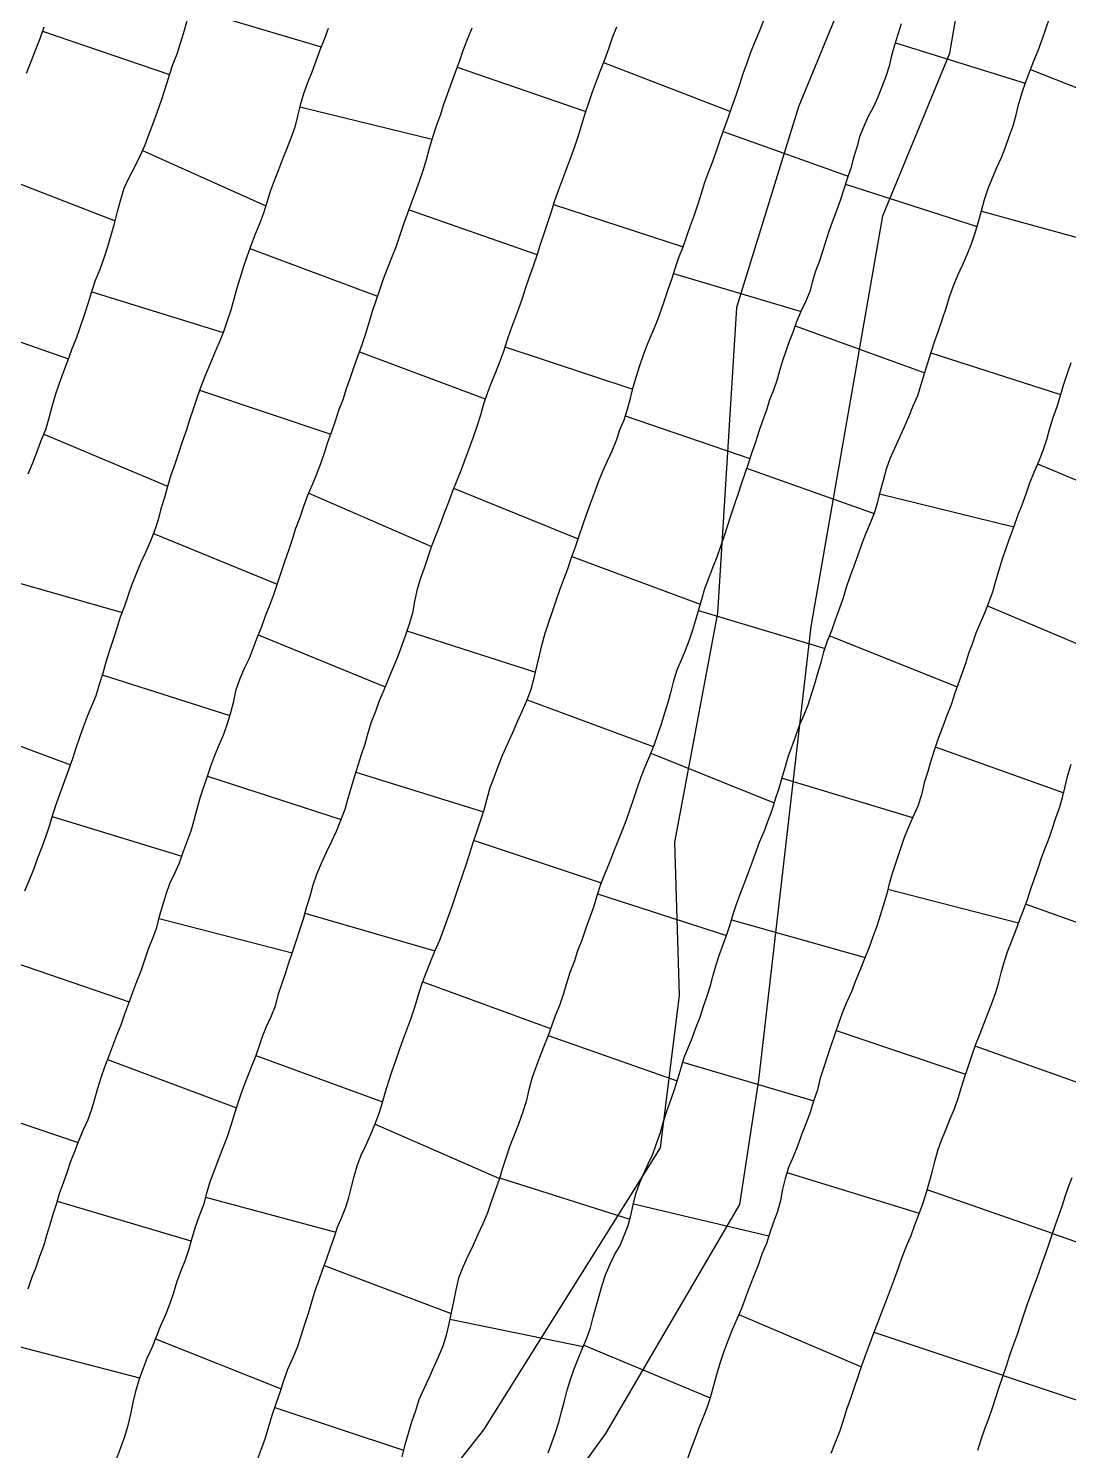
# Model space of a CAD drawing. Extents: x 703186 to 703989, y 1560402 to 1561368.
# Drawn here: x 703919.84 to 703954.42, y 1560715.4 to 1560762.66 of the extents above; entities that cross this region are included whole.
import ezdxf

# ---------------------------------------------------------------- set-up
doc = ezdxf.new("R2010")
doc.units = 0
for name, color, linetype in [('10124_2002_REAL', 30, 'Continuous'), ('AGROCAD PLL', 7, 'Continuous'), ('PANTE_2002', 7, 'Continuous')]:
    doc.layers.add(name, color=color, linetype=linetype)

msp = doc.modelspace()

# ---------------------------------------------------------------- linework, layer by layer
at = {"layer": '10124_2002_REAL'}
for points in [[(703920.359, 1560762.7068), (703920.2261, 1560762.3174), (703920.0673, 1560761.9349), (703919.9184, 1560761.5484), (703919.7703, 1560761.1608)], [(703919.8341, 1560720.7687), (703919.957, 1560721.1424), (703920.0949, 1560721.4962), (703920.2202, 1560721.855), (703920.3506, 1560722.2057), (703920.4522, 1560722.5522), (703920.5601, 1560722.9057), (703920.6661, 1560723.2481), (703920.7705, 1560723.5906), (703920.8731, 1560723.9366), (703921.0033, 1560724.2914), (703921.1324, 1560724.6427), (703921.251, 1560725.0101), (703921.3914, 1560725.3719), (703921.5297, 1560725.7213), (703921.6739, 1560726.0645), (703921.8292, 1560726.4015), (703921.9532, 1560726.7399), (703922.0498, 1560727.0852), (703922.1499, 1560727.4419), (703922.2584, 1560727.8006), (703922.3861, 1560728.1542), (703922.5139, 1560728.4955), (703922.648, 1560728.8432), (703922.7842, 1560729.1982), (703922.9264, 1560729.5458), (703923.0502, 1560729.9071), (703923.1803, 1560730.2712), (703923.3129, 1560730.6281), (703923.4454, 1560730.9905), (703923.5862, 1560731.3461), (703923.7126, 1560731.7064), (703923.8338, 1560732.0702), (703923.9754, 1560732.4251), (703924.1089, 1560732.784), (703924.2046, 1560733.1543), (703924.3098, 1560733.5229), (703924.4158, 1560733.8853), (703924.5469, 1560734.2397), (703924.7048, 1560734.5858), (703924.8627, 1560734.9289), (703924.9871, 1560735.2806), (703925.1216, 1560735.6369), (703925.2526, 1560735.9916), (703925.3559, 1560736.352), (703925.4459, 1560736.7261), (703925.5518, 1560737.0896), (703925.6748, 1560737.4529), (703925.7918, 1560737.8149), (703925.9135, 1560738.1718), (703926.0543, 1560738.5271), (703926.1907, 1560738.8699), (703926.3392, 1560739.2116), (703926.463, 1560739.5646), (703926.5657, 1560739.9312), (703926.6655, 1560740.3088), (703926.7496, 1560740.6863), (703926.8777, 1560741.0573), (703927.0292, 1560741.4008), (703927.1947, 1560741.7328), (703927.3263, 1560742.0877), (703927.4578, 1560742.4408), (703927.6003, 1560742.7882), (703927.7272, 1560743.139), (703927.8673, 1560743.494), (703927.9971, 1560743.8538), (703928.1218, 1560744.2187), (703928.2425, 1560744.584), (703928.3632, 1560744.9503), (703928.4957, 1560745.3185), (703928.615, 1560745.6876), (703928.7293, 1560746.0542), (703928.8725, 1560746.4144), (703928.993, 1560746.7855), (703929.1342, 1560747.1505), (703929.2864, 1560747.5026), (703929.4264, 1560747.8553), (703929.5605, 1560748.2062), (703929.6875, 1560748.5548), (703929.7999, 1560748.9101), (703929.9253, 1560749.2676), (703930.0443, 1560749.6225), (703930.1638, 1560749.9742), (703930.299, 1560750.3342), (703930.4161, 1560750.6951), (703930.5448, 1560751.0587), (703930.6712, 1560751.4289), (703930.8046, 1560751.7965), (703930.9411, 1560752.1602), (703931.0589, 1560752.5249), (703931.169, 1560752.8936), (703931.2758, 1560753.2658), (703931.3978, 1560753.6252), (703931.5194, 1560753.9779), (703931.6472, 1560754.3366), (703931.7834, 1560754.6877), (703931.9202, 1560755.0456), (703932.0631, 1560755.4034), (703932.1931, 1560755.7696), (703932.3152, 1560756.1363), (703932.4463, 1560756.5053), (703932.5733, 1560756.8678), (703932.7053, 1560757.2258), (703932.8409, 1560757.5868), (703932.9611, 1560757.9469), (703933.0698, 1560758.3107), (703933.1767, 1560758.6829), (703933.2866, 1560759.0507), (703933.4052, 1560759.4266), (703933.5345, 1560759.7851), (703933.656, 1560760.1463), (703933.7787, 1560760.5135), (703933.9195, 1560760.8764), (703934.0526, 1560761.2408), (703934.1769, 1560761.6009), (703934.3068, 1560761.9674), (703934.4521, 1560762.3298), (703934.5876, 1560762.6877)], [(703919.8375, 1560747.857), (703919.9841, 1560748.2279), (703920.1275, 1560748.5992), (703920.2655, 1560748.9714), (703920.4193, 1560749.3367), (703920.5368, 1560749.7167), (703920.6312, 1560750.0994), (703920.7372, 1560750.4909), (703920.8717, 1560750.8679), (703921.0111, 1560751.2385), (703921.147, 1560751.6136), (703921.2865, 1560751.9935), (703921.437, 1560752.37), (703921.5716, 1560752.7574), (703921.7058, 1560753.1458), (703921.8321, 1560753.5261), (703921.9532, 1560753.9158), (703922.0767, 1560754.2939), (703922.2283, 1560754.6626), (703922.3613, 1560755.0397), (703922.4822, 1560755.4125), (703922.5922, 1560755.7956), (703922.702, 1560756.182), (703922.7999, 1560756.5773), (703922.909, 1560756.9764), (703923.0298, 1560757.3528), (703923.1935, 1560757.7075), (703923.3819, 1560758.0657), (703923.5529, 1560758.4255), (703923.7178, 1560758.7922), (703923.8552, 1560759.1633), (703924.003, 1560759.5332), (703924.137, 1560759.9019), (703924.2625, 1560760.2778), (703924.3822, 1560760.6577), (703924.5046, 1560761.0471), (703924.6333, 1560761.4319), (703924.7814, 1560761.8184), (703924.9069, 1560762.21), (703925.0317, 1560762.6098), (703925.1426, 1560763.0076)], [(703939.3925, 1560762.7053), (703939.2464, 1560762.3471), (703939.1195, 1560761.9832), (703938.9887, 1560761.6155), (703938.8491, 1560761.2514), (703938.7125, 1560760.8971), (703938.5814, 1560760.5436), (703938.4624, 1560760.1812), (703938.3399, 1560759.8231), (703938.2234, 1560759.4562), (703938.114, 1560759.0911), (703937.9929, 1560758.7303), (703937.866, 1560758.3636), (703937.7312, 1560758.0078), (703937.5921, 1560757.6523), (703937.4632, 1560757.2939), (703937.3346, 1560756.933), (703937.2147, 1560756.5664), (703937.0975, 1560756.2041), (703936.9777, 1560755.8422), (703936.8574, 1560755.479), (703936.7375, 1560755.1195), (703936.6153, 1560754.7605), (703936.4907, 1560754.3974), (703936.3624, 1560754.0435), (703936.2514, 1560753.6878), (703936.13, 1560753.3395), (703936.001, 1560752.9851), (703935.8682, 1560752.6384), (703935.7487, 1560752.2786), (703935.6326, 1560751.9267), (703935.5017, 1560751.572), (703935.3658, 1560751.2256), (703935.2259, 1560750.8835), (703935.0875, 1560750.5344), (703934.9733, 1560750.1719), (703934.869, 1560749.8053), (703934.7511, 1560749.4369), (703934.6304, 1560749.0734), (703934.4962, 1560748.7156), (703934.3642, 1560748.3566), (703934.2305, 1560747.9982), (703934.0812, 1560747.6433), (703933.9345, 1560747.2833), (703933.8053, 1560746.9134), (703933.6618, 1560746.5504), (703933.5244, 1560746.1817), (703933.3803, 1560745.8212), (703933.2444, 1560745.4547), (703933.1192, 1560745.0872), (703933.0015, 1560744.7256), (703932.8675, 1560744.358), (703932.7479, 1560743.9839), (703932.6728, 1560743.6127), (703932.6103, 1560743.2245), (703932.4954, 1560742.8594), (703932.3803, 1560742.5022), (703932.2453, 1560742.1315), (703932.1072, 1560741.7644), (703931.9524, 1560741.3962), (703931.8018, 1560741.026), (703931.6571, 1560740.6717), (703931.5053, 1560740.3148), (703931.3743, 1560739.9568), (703931.2372, 1560739.6027), (703931.1238, 1560739.2436), (703931.0209, 1560738.8777), (703930.9003, 1560738.5256), (703930.7917, 1560738.1685), (703930.6804, 1560737.8094), (703930.5743, 1560737.4402), (703930.4596, 1560737.074), (703930.3647, 1560736.703), (703930.2199, 1560736.3368), (703930.0679, 1560735.975), (703929.9009, 1560735.6217), (703929.7418, 1560735.2705), (703929.5763, 1560734.9063), (703929.4176, 1560734.5471), (703929.3002, 1560734.1864), (703929.1909, 1560733.8083), (703929.0781, 1560733.4349), (703928.9708, 1560733.063), (703928.8531, 1560732.6873), (703928.7278, 1560732.3201), (703928.612, 1560731.9557), (703928.4887, 1560731.5957), (703928.3727, 1560731.2415), (703928.2519, 1560730.8829), (703928.1333, 1560730.5267), (703928.0409, 1560730.1693), (703927.9009, 1560729.8099), (703927.745, 1560729.4814), (703927.6154, 1560729.1475), (703927.5059, 1560728.8124), (703927.3898, 1560728.4947), (703927.2638, 1560728.1923), (703927.1461, 1560727.8803), (703927.0238, 1560727.572), (703926.9061, 1560727.2446), (703926.7933, 1560726.9038), (703926.6843, 1560726.5605), (703926.5667, 1560726.1951), (703926.4449, 1560725.8262), (703926.309, 1560725.455), (703926.1565, 1560725.0768), (703926.0115, 1560724.702), (703925.8679, 1560724.3218), (703925.7593, 1560723.9455), (703925.6572, 1560723.5671), (703925.5209, 1560723.1983), (703925.3877, 1560722.8262), (703925.2691, 1560722.455), (703925.1716, 1560722.0843), (703925.05, 1560721.7289), (703924.9063, 1560721.3657), (703924.7753, 1560721.0139), (703924.6635, 1560720.6437), (703924.5457, 1560720.2792), (703924.401, 1560719.908), (703924.2369, 1560719.5459), (703924.0926, 1560719.18), (703923.9455, 1560718.8109), (703923.7831, 1560718.4553), (703923.6415, 1560718.1048), (703923.508, 1560717.7382), (703923.4027, 1560717.3605), (703923.3159, 1560716.9879), (703923.2385, 1560716.6063), (703923.1491, 1560716.2248), (703923.0369, 1560715.8567), (703922.9022, 1560715.4885), (703922.7651, 1560715.1273)], [(703927.4569, 1560715.0995), (703927.5879, 1560715.456), (703927.7234, 1560715.8229), (703927.8362, 1560716.1904), (703927.9463, 1560716.5734), (703928.0742, 1560716.9594), (703928.2092, 1560717.3412), (703928.3266, 1560717.7246), (703928.4681, 1560718.0971), (703928.6267, 1560718.462), (703928.7851, 1560718.8359), (703928.9095, 1560719.2071), (703929.0332, 1560719.5926), (703929.1572, 1560719.9673), (703929.2589, 1560720.3433), (703929.3724, 1560720.7163), (703929.5085, 1560721.0701), (703929.6252, 1560721.4229), (703929.7605, 1560721.7819), (703929.8794, 1560722.1298), (703930.0011, 1560722.4815), (703930.1194, 1560722.8186), (703930.2613, 1560723.1521), (703930.3911, 1560723.4806), (703930.4959, 1560723.8072), (703930.5802, 1560724.1643), (703930.6677, 1560724.5098), (703930.7686, 1560724.8623), (703930.9074, 1560725.2191), (703931.0704, 1560725.5626), (703931.2202, 1560725.9122), (703931.372, 1560726.261), (703931.5034, 1560726.612), (703931.6063, 1560726.9683), (703931.7071, 1560727.3199), (703931.8273, 1560727.6704), (703931.9286, 1560728.0168), (703932.0579, 1560728.3643), (703932.1738, 1560728.7135), (703932.3034, 1560729.0621), (703932.435, 1560729.4098), (703932.5659, 1560729.7637), (703932.687, 1560730.1318), (703932.7969, 1560730.5151), (703932.9232, 1560730.897), (703933.0597, 1560731.269), (703933.2057, 1560731.6353), (703933.3529, 1560731.9981), (703933.5159, 1560732.36), (703933.6525, 1560732.7252), (703933.7868, 1560733.0901), (703933.9126, 1560733.4568), (703934.0361, 1560733.8274), (703934.1622, 1560734.1903), (703934.2837, 1560734.541), (703934.4004, 1560734.8937), (703934.5167, 1560735.2498), (703934.6299, 1560735.6035), (703934.7511, 1560735.9647), (703934.8746, 1560736.3255), (703934.9884, 1560736.6867), (703935.0875, 1560737.066), (703935.1925, 1560737.4338), (703935.3301, 1560737.8012), (703935.4719, 1560738.1685), (703935.6106, 1560738.5336), (703935.7749, 1560738.9002), (703935.943, 1560739.2586), (703936.0971, 1560739.6274), (703936.2613, 1560739.9902), (703936.4209, 1560740.3434), (703936.5542, 1560740.703), (703936.6524, 1560741.0823), (703936.7402, 1560741.4534), (703936.8299, 1560741.8252), (703936.9244, 1560742.1977), (703937.0223, 1560742.5602), (703937.1424, 1560742.9258), (703937.2624, 1560743.2869), (703937.3798, 1560743.6463), (703937.5019, 1560744.0006), (703937.6422, 1560744.3572), (703937.7778, 1560744.7071), (703937.8928, 1560745.0804), (703938.0261, 1560745.4382), (703938.1495, 1560745.7968), (703938.2713, 1560746.1582), (703938.3878, 1560746.5088), (703938.5204, 1560746.8695), (703938.6619, 1560747.2279), (703938.7925, 1560747.5887), (703938.9356, 1560747.9498), (703939.0867, 1560748.2939), (703939.2513, 1560748.6295), (703939.3849, 1560748.9787), (703939.5048, 1560749.3186), (703939.6393, 1560749.6575), (703939.7609, 1560750.0141), (703939.8588, 1560750.3748), (703939.9437, 1560750.7418), (703940.0536, 1560751.1005), (703940.1635, 1560751.4583), (703940.2884, 1560751.8144), (703940.4235, 1560752.1722), (703940.5784, 1560752.534), (703940.7267, 1560752.9), (703940.8612, 1560753.2648), (703940.9841, 1560753.6224), (703941.11, 1560753.9823), (703941.2324, 1560754.3308), (703941.3389, 1560754.6896), (703941.4602, 1560755.0487), (703941.6006, 1560755.4009), (703941.723, 1560755.7632), (703941.8514, 1560756.1138), (703941.9784, 1560756.4665), (703942.1035, 1560756.8286), (703942.2156, 1560757.1834), (703942.3307, 1560757.5511), (703942.462, 1560757.9134), (703942.5987, 1560758.2732), (703942.7231, 1560758.6324), (703942.8513, 1560758.9955), (703942.9828, 1560759.3638), (703943.1174, 1560759.7228), (703943.2367, 1560760.084), (703943.3644, 1560760.4433), (703943.4864, 1560760.8079), (703943.6035, 1560761.1626), (703943.7314, 1560761.5187), (703943.8598, 1560761.8736), (703943.999, 1560762.2285), (703944.153, 1560762.5908), (703944.2946, 1560762.963)], [(703948.8469, 1560762.8139), (703948.7431, 1560762.4629), (703948.6334, 1560762.1095), (703948.5354, 1560761.7599), (703948.4522, 1560761.4141), (703948.345, 1560761.0698), (703948.2129, 1560760.7249), (703948.0722, 1560760.3776), (703947.922, 1560760.0413), (703947.7488, 1560759.7118), (703947.6012, 1560759.3828), (703947.4705, 1560759.0582), (703947.3741, 1560758.7136), (703947.2692, 1560758.3606), (703947.1747, 1560758.0218), (703947.0624, 1560757.6694), (703946.9493, 1560757.3162), (703946.841, 1560756.9734), (703946.7143, 1560756.6341), (703946.5893, 1560756.3093), (703946.4699, 1560755.9788), (703946.3546, 1560755.6369), (703946.2517, 1560755.2852), (703946.1332, 1560754.938), (703946.0049, 1560754.5911), (703945.9087, 1560754.2584), (703945.8109, 1560753.921), (703945.6732, 1560753.5772), (703945.5207, 1560753.2502), (703945.3783, 1560752.9149), (703945.2597, 1560752.5885), (703945.1287, 1560752.2574), (703945.0233, 1560751.938), (703944.912, 1560751.6146), (703944.8126, 1560751.2842), (703944.7212, 1560750.9594), (703944.6036, 1560750.6372), (703944.4789, 1560750.3139), (703944.3747, 1560749.9798), (703944.2458, 1560749.62), (703944.1171, 1560749.2615), (703944.0055, 1560748.9169), (703943.8852, 1560748.5725), (703943.776, 1560748.2213), (703943.6518, 1560747.8726), (703943.5375, 1560747.5189), (703943.4218, 1560747.1675), (703943.3066, 1560746.8175), (703943.193, 1560746.4823), (703943.0807, 1560746.1376), (703942.9689, 1560745.7961), (703942.8519, 1560745.4439), (703942.7247, 1560745.0861), (703942.5846, 1560744.7319), (703942.4459, 1560744.3838), (703942.3109, 1560744.0325), (703942.2102, 1560743.6883), (703942.1197, 1560743.3357), (703942.0174, 1560742.9944), (703941.9193, 1560742.6634), (703941.8094, 1560742.3272), (703941.6742, 1560741.9924), (703941.5398, 1560741.6659), (703941.3947, 1560741.3318), (703941.2879, 1560740.9791), (703941.1915, 1560740.6256), (703941.0934, 1560740.2632), (703940.9901, 1560739.8999), (703940.872, 1560739.5369), (703940.7579, 1560739.1802), (703940.6283, 1560738.827), (703940.486, 1560738.4752), (703940.3385, 1560738.1391), (703940.2019, 1560737.7795), (703940.0727, 1560737.4192), (703939.9536, 1560737.0604), (703939.834, 1560736.7082), (703939.7097, 1560736.3533), (703939.5733, 1560736.0021), (703939.4303, 1560735.6485), (703939.2917, 1560735.2963), (703939.1526, 1560734.9382), (703938.9991, 1560734.5765), (703938.8585, 1560734.2096), (703938.7354, 1560733.8284), (703938.6203, 1560733.4573), (703938.4876, 1560733.0949), (703938.3572, 1560732.7271), (703938.2345, 1560732.3619), (703938.097, 1560732.0061), (703937.9811, 1560731.6441), (703937.8427, 1560731.2807), (703937.723, 1560730.9166), (703937.6147, 1560730.5528), (703937.4931, 1560730.1921), (703937.3563, 1560729.8433), (703937.2241, 1560729.5039), (703937.1023, 1560729.1554), (703936.9674, 1560728.8073), (703936.8305, 1560728.461), (703936.6929, 1560728.1087), (703936.578, 1560727.7581), (703936.4812, 1560727.385), (703936.385, 1560727.0014), (703936.262, 1560726.6224), (703936.1292, 1560726.2472), (703935.9843, 1560725.8831), (703935.8465, 1560725.5204), (703935.7242, 1560725.1484), (703935.6061, 1560724.7845), (703935.4881, 1560724.4102), (703935.3553, 1560724.0391), (703935.2278, 1560723.6656), (703935.0988, 1560723.2994), (703934.9493, 1560722.9362), (703934.7827, 1560722.5764), (703934.6242, 1560722.2187), (703934.4535, 1560721.8573), (703934.2794, 1560721.4954), (703934.141, 1560721.1289), (703934.045, 1560720.7396), (703933.9697, 1560720.3518), (703933.8963, 1560719.9827), (703933.821, 1560719.6132), (703933.733, 1560719.235), (703933.617, 1560718.8681), (703933.4642, 1560718.5055), (703933.3031, 1560718.159), (703933.1489, 1560717.8021), (703932.982, 1560717.4427), (703932.8246, 1560717.0866), (703932.7075, 1560716.7147), (703932.5768, 1560716.3432), (703932.4649, 1560715.9672), (703932.3565, 1560715.5825), (703932.2529, 1560715.1927)], [(703937.1158, 1560715.3196), (703937.2453, 1560715.6527), (703937.3619, 1560715.9989), (703937.4767, 1560716.3394), (703937.5665, 1560716.6807), (703937.6665, 1560717.0487), (703937.7507, 1560717.4084), (703937.8561, 1560717.7582), (703937.9797, 1560718.1084), (703938.1106, 1560718.4502), (703938.2592, 1560718.7961), (703938.4003, 1560719.1349), (703938.5253, 1560719.4763), (703938.6164, 1560719.8288), (703938.7189, 1560720.1791), (703938.8129, 1560720.5436), (703938.9118, 1560720.8971), (703939.0251, 1560721.24), (703939.1713, 1560721.5745), (703939.3202, 1560721.8977), (703939.5115, 1560722.2139), (703939.6399, 1560722.5484), (703939.7827, 1560722.8747), (703939.8632, 1560723.2134), (703939.9419, 1560723.5609), (703940.0279, 1560723.9263), (703940.1494, 1560724.2682), (703940.2921, 1560724.5872), (703940.4461, 1560724.9258), (703940.5976, 1560725.2524), (703940.7251, 1560725.601), (703940.8487, 1560725.9642), (703940.9515, 1560726.3301), (703941.0697, 1560726.7142), (703941.2064, 1560727.0779), (703941.3322, 1560727.4244), (703941.4416, 1560727.7815), (703941.5405, 1560728.1191), (703941.6412, 1560728.4579), (703941.7693, 1560728.7817), (703941.9099, 1560729.1006), (703942.0242, 1560729.4504), (703942.1718, 1560729.7978), (703942.2773, 1560730.1528), (703942.4074, 1560730.5061), (703942.5144, 1560730.8565), (703942.6062, 1560731.1936), (703942.6978, 1560731.5383), (703942.8187, 1560731.887), (703942.9384, 1560732.2127), (703943.0563, 1560732.5452), (703943.1728, 1560732.8812), (703943.2689, 1560733.2217), (703943.3757, 1560733.5578), (703943.5048, 1560733.893), (703943.6325, 1560734.2284), (703943.7561, 1560734.5574), (703943.886, 1560734.903), (703944.0106, 1560735.2544), (703944.1411, 1560735.615), (703944.2961, 1560735.9739), (703944.432, 1560736.3335), (703944.5643, 1560736.6856), (703944.6752, 1560737.0572), (703944.7934, 1560737.4164), (703944.8996, 1560737.7695), (703945.0122, 1560738.1301), (703945.1075, 1560738.4895), (703945.238, 1560738.8441), (703945.365, 1560739.186), (703945.4798, 1560739.5234), (703945.6252, 1560739.8521), (703945.7605, 1560740.187), (703945.8741, 1560740.5357), (703945.981, 1560740.8844), (703946.0843, 1560741.2353), (703946.1876, 1560741.5908), (703946.2858, 1560741.9468), (703946.4082, 1560742.3068), (703946.5487, 1560742.6581), (703946.6699, 1560743.0177), (703946.8043, 1560743.3704), (703946.9264, 1560743.7205), (703947.0362, 1560744.0881), (703947.1573, 1560744.4469), (703947.2889, 1560744.8026), (703947.4195, 1560745.1674), (703947.5471, 1560745.5199), (703947.6818, 1560745.8687), (703947.8298, 1560746.2259), (703947.9614, 1560746.5638), (703948.0721, 1560746.9239), (703948.163, 1560747.2957), (703948.2664, 1560747.6481), (703948.364, 1560748.0214), (703948.4885, 1560748.3736), (703948.6383, 1560748.7117), (703948.7948, 1560749.0555), (703948.9483, 1560749.3978), (703949.1056, 1560749.7518), (703949.2549, 1560750.1148), (703949.4048, 1560750.4648), (703949.5221, 1560750.829), (703949.629, 1560751.1897), (703949.7355, 1560751.5486), (703949.8509, 1560751.9079), (703949.9733, 1560752.2779), (703950.1007, 1560752.6448), (703950.2297, 1560753.0096), (703950.3524, 1560753.3693), (703950.4627, 1560753.7407), (703950.5949, 1560754.1074), (703950.7364, 1560754.463), (703950.8905, 1560754.8009), (703951.05, 1560755.1497), (703951.1935, 1560755.5086), (703951.3083, 1560755.8703), (703951.4268, 1560756.2362), (703951.5277, 1560756.6046), (703951.6251, 1560756.9765), (703951.7472, 1560757.3462), (703951.8918, 1560757.6958), (703952.03, 1560758.0394), (703952.1821, 1560758.3764), (703952.3149, 1560758.7173), (703952.4473, 1560759.0748), (703952.5735, 1560759.4264), (703952.6771, 1560759.7879), (703952.7681, 1560760.1645), (703952.8732, 1560760.5323), (703952.9912, 1560760.8896), (703953.1295, 1560761.241), (703953.266, 1560761.5862), (703953.4079, 1560761.9312), (703953.5394, 1560762.2907), (703953.6573, 1560762.6472), (703953.7826, 1560763.0044)], [(703929.8059, 1560762.665), (703929.672, 1560762.2951), (703929.5307, 1560761.936), (703929.3971, 1560761.5734), (703929.261, 1560761.214), (703929.1202, 1560760.8555), (703928.9902, 1560760.4931), (703928.8738, 1560760.1177), (703928.7845, 1560759.7505), (703928.6974, 1560759.3794), (703928.5671, 1560759.022), (703928.4332, 1560758.6678), (703928.2901, 1560758.3139), (703928.1538, 1560757.9588), (703928.0084, 1560757.6019), (703927.8797, 1560757.2407), (703927.7666, 1560756.8808), (703927.6526, 1560756.5253), (703927.52, 1560756.1702), (703927.378, 1560755.8218), (703927.2452, 1560755.4671), (703927.1131, 1560755.1111), (703926.9963, 1560754.7483), (703926.8801, 1560754.3863), (703926.7684, 1560754.0292), (703926.6674, 1560753.6701), (703926.5663, 1560753.3019), (703926.4443, 1560752.9415), (703926.3269, 1560752.5781), (703926.1836, 1560752.2241), (703926.0255, 1560751.8732), (703925.8785, 1560751.5149), (703925.7335, 1560751.1538), (703925.5814, 1560750.7874), (703925.4562, 1560750.4121), (703925.327, 1560750.0402), (703925.2016, 1560749.659), (703925.0806, 1560749.2897), (703924.9566, 1560748.9262), (703924.8296, 1560748.5478), (703924.7035, 1560748.1765), (703924.581, 1560747.8124), (703924.4633, 1560747.4409), (703924.36, 1560747.0703), (703924.2451, 1560746.6997), (703924.1563, 1560746.3345), (703924.0373, 1560745.9645), (703923.8897, 1560745.6042), (703923.7384, 1560745.2454), (703923.5713, 1560744.8953), (703923.427, 1560744.5367), (703923.2848, 1560744.1767), (703923.1547, 1560743.8229), (703923.0356, 1560743.4605), (703922.8932, 1560743.0965), (703922.7781, 1560742.7252), (703922.6561, 1560742.3524), (703922.5341, 1560741.9843), (703922.4163, 1560741.6055), (703922.3119, 1560741.2324), (703922.1924, 1560740.8582), (703922.0793, 1560740.4865), (703921.9412, 1560740.1362), (703921.7957, 1560739.7909), (703921.6628, 1560739.4393), (703921.5436, 1560739.0949), (703921.4195, 1560738.739), (703921.3093, 1560738.3834), (703921.175, 1560738.0219), (703921.0384, 1560737.6558), (703920.9112, 1560737.2917), (703920.777, 1560736.9247), (703920.6581, 1560736.5621), (703920.5426, 1560736.1841), (703920.4229, 1560735.814), (703920.2856, 1560735.4482), (703920.1451, 1560735.0809), (703920.0154, 1560734.7143), (703919.8703, 1560734.3517), (703919.7081, 1560733.9836)], [(703954.4923, 1560751.5446), (703954.3658, 1560751.1917), (703954.2488, 1560750.8292), (703954.141, 1560750.4564), (703954.0248, 1560750.0877), (703953.8977, 1560749.7232), (703953.7807, 1560749.3619), (703953.6799, 1560748.9916), (703953.56, 1560748.6208), (703953.413, 1560748.262), (703953.2634, 1560747.9018), (703953.1236, 1560747.5472), (703952.9937, 1560747.188), (703952.8593, 1560746.8235), (703952.7178, 1560746.469), (703952.5985, 1560746.1078), (703952.4654, 1560745.7503), (703952.3353, 1560745.3819), (703952.215, 1560745.02), (703952.0938, 1560744.654), (703951.9834, 1560744.2937), (703951.8897, 1560743.9266), (703951.7591, 1560743.5701), (703951.617, 1560743.2337), (703951.4744, 1560742.8933), (703951.338, 1560742.5654), (703951.2222, 1560742.235), (703951.0922, 1560741.8901), (703950.9878, 1560741.5522), (703950.8696, 1560741.214), (703950.7424, 1560740.8751), (703950.6275, 1560740.5363), (703950.5131, 1560740.1872), (703950.3734, 1560739.8311), (703950.2361, 1560739.4669), (703950.0987, 1560739.0971), (703949.9663, 1560738.7292), (703949.8454, 1560738.3528), (703949.7348, 1560737.9687), (703949.6208, 1560737.5856), (703949.5284, 1560737.1956), (703949.4045, 1560736.8138), (703949.2393, 1560736.4504), (703949.088, 1560736.098), (703948.9434, 1560735.7387), (703948.823, 1560735.3778), (703948.6968, 1560735.0092), (703948.572, 1560734.6393), (703948.4692, 1560734.2751), (703948.3738, 1560733.9039), (703948.2677, 1560733.5385), (703948.1574, 1560733.1852), (703948.0387, 1560732.8281), (703947.9141, 1560732.4655), (703947.7764, 1560732.0983), (703947.6342, 1560731.737), (703947.4856, 1560731.3704), (703947.3368, 1560731.0078), (703947.201, 1560730.6415), (703947.0385, 1560730.2829), (703946.8928, 1560729.9303), (703946.7727, 1560729.5863), (703946.6529, 1560729.2311), (703946.5293, 1560728.8838), (703946.4081, 1560728.5166), (703946.2834, 1560728.1393), (703946.1634, 1560727.7687), (703946.0658, 1560727.3814), (703945.9406, 1560727.006), (703945.8292, 1560726.6313), (703945.684, 1560726.256), (703945.5391, 1560725.8849), (703945.4069, 1560725.5184), (703945.2656, 1560725.1554), (703945.1052, 1560724.8012), (703944.9938, 1560724.4392), (703944.9027, 1560724.082), (703944.8393, 1560723.709), (703944.7458, 1560723.3429), (703944.6118, 1560722.9881), (703944.4858, 1560722.6349), (703944.3779, 1560722.2815), (703944.2235, 1560721.9268), (703944.0963, 1560721.5611), (703943.954, 1560721.1982), (703943.8081, 1560720.8368), (703943.6826, 1560720.4778), (703943.5457, 1560720.1219), (703943.3906, 1560719.7589), (703943.2293, 1560719.4051), (703943.0858, 1560719.0466), (703942.9564, 1560718.6905), (703942.8351, 1560718.3259), (703942.7286, 1560717.957), (703942.6219, 1560717.5923), (703942.5241, 1560717.2305), (703942.4174, 1560716.8671), (703942.2759, 1560716.506), (703942.1288, 1560716.1518), (703941.9894, 1560715.7824), (703941.8473, 1560715.4089), (703941.714, 1560715.0353)], [(703946.529, 1560715.3139), (703946.6735, 1560715.6709), (703946.8091, 1560716.0318), (703946.9312, 1560716.403), (703947.0478, 1560716.769), (703947.1743, 1560717.1339), (703947.3044, 1560717.499), (703947.4284, 1560717.8582), (703947.5484, 1560718.2203), (703947.6733, 1560718.5838), (703947.8105, 1560718.9468), (703947.9452, 1560719.3126), (703948.0873, 1560719.6694), (703948.2236, 1560720.0292), (703948.3598, 1560720.3951), (703948.4946, 1560720.7496), (703948.6313, 1560721.108), (703948.7586, 1560721.4698), (703948.8904, 1560721.8284), (703949.0262, 1560722.1877), (703949.1801, 1560722.5473), (703949.3047, 1560722.8995), (703949.4359, 1560723.2456), (703949.5682, 1560723.5951), (703949.6842, 1560723.9381), (703949.7791, 1560724.2923), (703949.8788, 1560724.6458), (703949.9671, 1560725.0029), (703950.076, 1560725.364), (703950.1945, 1560725.7174), (703950.3352, 1560726.0519), (703950.4738, 1560726.4047), (703950.6208, 1560726.7533), (703950.7454, 1560727.1076), (703950.8593, 1560727.4692), (703950.9683, 1560727.8266), (703951.0892, 1560728.1883), (703951.2146, 1560728.5461), (703951.3377, 1560728.9003), (703951.4729, 1560729.259), (703951.6059, 1560729.6037), (703951.7407, 1560729.9467), (703951.8776, 1560730.2874), (703951.998, 1560730.6208), (703952.0998, 1560730.9656), (703952.186, 1560731.3168), (703952.2834, 1560731.66), (703952.3993, 1560732.0047), (703952.5306, 1560732.3352), (703952.664, 1560732.6825), (703952.7845, 1560733.0176), (703952.9137, 1560733.3572), (703953.0476, 1560733.709), (703953.1672, 1560734.0612), (703953.2799, 1560734.4096), (703953.4007, 1560734.7537), (703953.5222, 1560735.0941), (703953.6403, 1560735.4218), (703953.7698, 1560735.7501), (703953.8877, 1560736.0783), (703953.9968, 1560736.4216), (703954.1101, 1560736.7632), (703954.2199, 1560737.1074), (703954.3082, 1560737.4723), (703954.3915, 1560737.8493), (703954.5036, 1560738.2073)], [(703954.5223, 1560724.4552), (703954.4055, 1560724.1471), (703954.2933, 1560723.8277), (703954.1925, 1560723.5077), (703954.0835, 1560723.1983), (703953.975, 1560722.8845), (703953.8631, 1560722.5637), (703953.7533, 1560722.2385), (703953.6362, 1560721.9124), (703953.5188, 1560721.5829), (703953.4056, 1560721.2516), (703953.2881, 1560720.9238), (703953.1604, 1560720.5972), (703953.0445, 1560720.2614), (703952.9256, 1560719.9336), (703952.8137, 1560719.596), (703952.704, 1560719.2515), (703952.5791, 1560718.9001), (703952.4558, 1560718.5536), (703952.3442, 1560718.1994), (703952.2256, 1560717.8438), (703952.1005, 1560717.4971), (703951.988, 1560717.1513), (703951.872, 1560716.8037), (703951.7531, 1560716.4538), (703951.6241, 1560716.1027), (703951.5015, 1560715.7522), (703951.3877, 1560715.3935)]]:
    msp.add_lwpolyline(points, dxfattribs=at)
at = {"layer": 'AGROCAD PLL', "color": 3, "true_color": 0x00ff00}
for points in [[(703925.2404, 1560763.3381), (703929.5772, 1560762.0541)], [(703920.3118, 1560762.5685), (703924.5317, 1560761.1283)], [(703948.6586, 1560762.1907), (703952.9781, 1560760.8498)], [(703934.0977, 1560761.3715), (703938.3656, 1560759.8983)], [(703938.9547, 1560761.5267), (703943.1783, 1560759.9073)], [(703953.1543, 1560761.3036), (703957.3602, 1560759.6405)], [(703928.8586, 1560760.0551), (703933.2664, 1560758.9832)], [(703923.6343, 1560758.6066), (703927.7295, 1560756.765)], [(703932.4928, 1560756.6381), (703936.7469, 1560755.1477)], [(703937.295, 1560756.8118), (703941.6015, 1560755.4033)], [(703937.295, 1560756.8118), (703941.6014, 1560755.4033)], [(703951.5224, 1560756.5854), (703955.8806, 1560755.3918)], [(703927.1997, 1560755.3445), (703931.4472, 1560753.7684)], [(703916.9577, 1560753.1541), (703921.1712, 1560751.6795)], [(703930.8501, 1560751.9178), (703935.0292, 1560750.3493)], [(703935.683, 1560752.0795), (703939.9291, 1560750.6786)], [(703949.8425, 1560751.8819), (703954.1529, 1560750.4975)], [(703920.3532, 1560749.1798), (703924.4657, 1560747.4484)], [(703920.3532, 1560749.1798), (703924.4654, 1560747.4485)], [(703943.7148, 1560748.0496), (703947.9523, 1560746.5403)], [(703953.3825, 1560748.1885), (703957.5261, 1560746.4676)], [(703933.9753, 1560747.3835), (703938.115, 1560745.6965)], [(703937.9057, 1560745.115), (703942.1688, 1560743.5268)], [(703918.6434, 1560744.4835), (703922.9534, 1560743.2504)], [(703951.7197, 1560743.4767), (703955.862, 1560741.727)], [(703932.4249, 1560742.6406), (703936.6955, 1560741.2645)], [(703922.2966, 1560741.1846), (703926.5374, 1560739.8303)], [(703936.422, 1560740.3463), (703940.6143, 1560738.7923)], [(703917.0379, 1560739.7518), (703921.2374, 1560738.1899)], [(703949.9876, 1560738.7885), (703954.2551, 1560737.2527)], [(703944.8916, 1560737.7427), (703949.2332, 1560736.4369)], [(703944.8916, 1560737.7427), (703949.2335, 1560736.4368)], [(703920.6307, 1560736.4725), (703924.9427, 1560735.155)], [(703934.6548, 1560735.6778), (703938.8781, 1560734.2607)], [(703938.7602, 1560733.9052), (703943.0476, 1560732.5207)], [(703948.4117, 1560734.0512), (703952.7548, 1560732.935)], [(703957.2311, 1560732.0369), (703952.9887, 1560733.5543)], [(703957.2311, 1560732.0369), (703952.9887, 1560733.5543)], [(703929.0254, 1560733.2522), (703933.3549, 1560732.003)], [(703929.0254, 1560733.2522), (703933.3551, 1560732.003)], [(703932.9533, 1560730.979), (703937.1956, 1560729.4223)], [(703946.6962, 1560729.3595), (703950.9959, 1560727.9093)], [(703955.5473, 1560727.329), (703951.3174, 1560728.8418)], [(703955.5473, 1560727.329), (703951.3174, 1560728.8418)], [(703927.402, 1560728.528), (703931.6123, 1560726.9894)], [(703941.5972, 1560728.31), (703945.9445, 1560727.0178)], [(703941.5972, 1560728.31), (703945.9442, 1560727.018)], [(703931.3634, 1560726.2412), (703935.498, 1560724.4418)], [(703935.503, 1560724.4574), (703939.8343, 1560723.0919)], [(703925.7256, 1560723.8206), (703930.0606, 1560722.6509)], [(703953.881, 1560722.6151), (703958.143, 1560721.1285)], [(703929.6716, 1560721.546), (703933.8908, 1560719.9558)], [(703933.8509, 1560719.7597), (703938.2842, 1560718.8562)], [(703952.2418, 1560717.8923), (703947.9493, 1560719.3239)], [(703952.2418, 1560717.8923), (703947.9493, 1560719.3239)], [(703952.2418, 1560717.8923), (703947.9496, 1560719.3238)], [(703952.2418, 1560717.8923), (703947.9496, 1560719.3238)], [(703924.0647, 1560719.11), (703928.2411, 1560717.4455)], [(703938.3021, 1560718.8992), (703942.5007, 1560717.1507)], [(703952.2418, 1560717.8923), (703956.4663, 1560716.4833)], [(703928.0305, 1560716.8275), (703932.3105, 1560715.4093)]]:
    msp.add_lwpolyline(points, dxfattribs=at)
at = {"layer": 'AGROCAD PLL', "color": 5, "true_color": 0x0000ff}
for points in [[(703942.9364, 1560759.234), (703947.0886, 1560757.7515)], [(703918.606, 1560757.8698), (703922.7222, 1560756.2634)], [(703941.2871, 1560754.5151), (703945.5241, 1560753.2575)], [(703941.2871, 1560754.5151), (703945.5238, 1560753.2576)], [(703939.6828, 1560749.7851), (703943.8232, 1560748.3732)], [(703929.1614, 1560747.2133), (703933.2424, 1560745.4493)], [(703929.1614, 1560747.2133), (703933.2425, 1560745.4492)], [(703924.0022, 1560745.8787), (703928.1135, 1560744.1945)], [(703942.1138, 1560743.3159), (703946.3224, 1560742.0544)], [(703940.5284, 1560738.5799), (703944.634, 1560736.9192)], [(703930.7221, 1560737.9438), (703934.9697, 1560736.6273)], [(703918.9954, 1560731.752), (703923.1936, 1560730.3069)], [(703917.3978, 1560727.0214), (703921.4964, 1560725.6372)], [(703953.881, 1560722.6151), (703949.7187, 1560724.067)], [(703953.881, 1560722.6151), (703949.7187, 1560724.067)], [(703943.4573, 1560719.9151), (703947.5329, 1560718.1737)], [(703919.2688, 1560718.9261), (703923.5345, 1560717.8109)]]:
    msp.add_lwpolyline(points, dxfattribs=at)
at = {"layer": 'AGROCAD PLL', "color": 1, "true_color": 0xff0000}
for points in [[(703947.0036, 1560757.4857), (703951.3778, 1560756.085)], [(703921.9523, 1560753.913), (703926.3181, 1560752.5563)], [(703945.3292, 1560752.7797), (703949.6364, 1560751.2147)], [(703925.5313, 1560750.6372), (703929.8951, 1560749.1814)], [(703948.1376, 1560747.192), (703952.5965, 1560746.1018)], [(703948.1376, 1560747.192), (703952.5963, 1560746.1019)], [(703927.4842, 1560742.5051), (703931.6997, 1560740.776)], [(703946.4772, 1560742.4794), (703950.7121, 1560740.7857)], [(703925.7908, 1560737.8117), (703930.2351, 1560736.3752)], [(703924.1865, 1560733.0844), (703928.6076, 1560731.9418)], [(703924.1865, 1560733.0844), (703928.6073, 1560731.9419)], [(703943.2162, 1560733.035), (703947.6523, 1560731.7829)], [(703937.1131, 1560729.1862), (703941.4117, 1560727.6839)], [(703922.4742, 1560728.3893), (703926.7559, 1560726.786)], [(703945.0559, 1560724.6411), (703949.4521, 1560723.2883)], [(703920.7982, 1560723.6842), (703925.2455, 1560722.3654)], [(703939.9506, 1560723.5979), (703944.4561, 1560722.5375)]]:
    msp.add_lwpolyline(points, dxfattribs=at)
at = {"layer": 'PANTE_2002'}
for points in [[(703949.7314, 1560803.0812), (703949.2552, 1560789.5874), (703949.2552, 1560781.3324), (703949.5727, 1560775.7761), (703948.3027, 1560767.0449), (703945.4451, 1560760.0599), (703943.3814, 1560753.3924), (703942.7464, 1560743.2323), (703941.3176, 1560735.6123), (703941.4764, 1560730.5323), (703940.8414, 1560725.4523), (703934.9676, 1560716.086), (703924.8076, 1560703.2273), (703915.7588, 1560691.6385), (703908.6151, 1560682.2722), (703900.9951, 1560674.1759), (703893.6925, 1560668.9372), (703887.025, 1560664.6509), (703878.9288, 1560660.2059), (703872.8963, 1560654.4909), (703868.1576, 1560647.6616), (703526.529, 1560686.4607)], [(703916.497, 1560686.2727), (703924.2758, 1560698.179), (703934.4358, 1560709.609), (703939.0396, 1560715.959), (703943.4846, 1560723.579), (703944.1196, 1560727.7066), (703945.8658, 1560742.7878), (703948.2471, 1560756.4404), (703950.4696, 1560761.8379), (703952.3746, 1560772.9504), (703952.5333, 1560782.3167), (703952.2158, 1560791.2067), (703953.4858, 1560802.7955)]]:
    msp.add_lwpolyline(points, dxfattribs=at)

doc.saveas('drawing.dxf')
